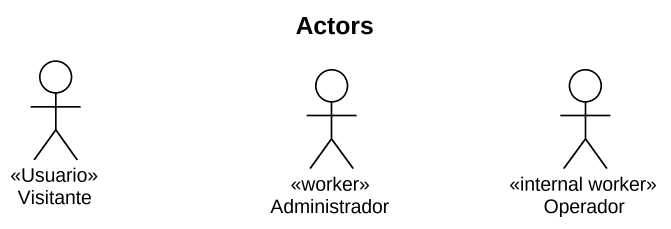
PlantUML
@startuml
title Actors
actor Visitante <<Usuario>>
actor Administrador <<worker>>
actor Operador <<internal worker>>
@enduml
